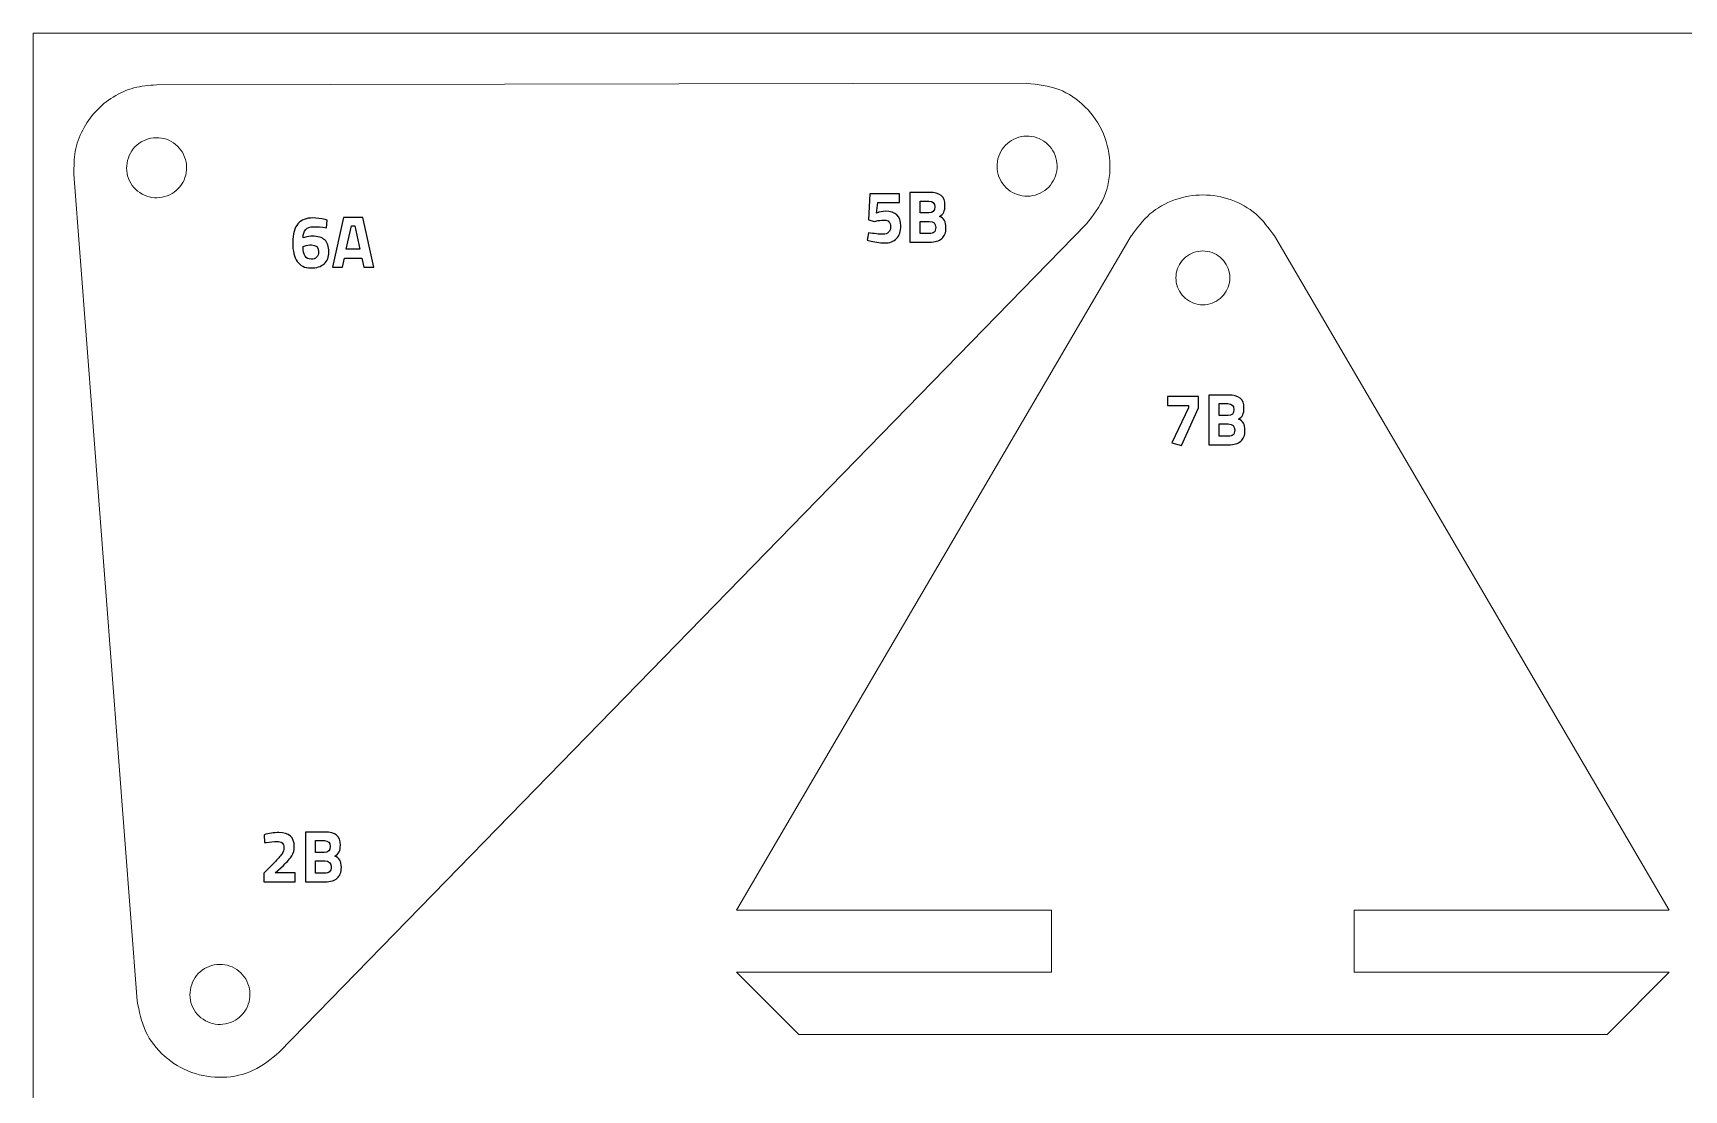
# Model space of a CAD drawing. Header units: millimetres. Extents: x -81 to 463, y -143 to -16.
# Drawn here: x -80.7 to -1, y -78 to -27 of the extents above; entities that cross this region are included whole.
import ezdxf

# ---------------------------------------------------------------- set-up
doc = ezdxf.new("R2010")
doc.units = ezdxf.units.MM
doc.header["$MEASUREMENT"] = 0
doc.layers.add('Layer 1', color=7, linetype='Continuous')

msp = doc.modelspace()

# ---------------------------------------------------------------- linework, layer by layer
at = {"layer": 'Layer 1', "lineweight": 20}
msp.add_open_spline([(-80.65, -129.04), (-80.65, -129.04), (66.881, -129.04), (66.881, -129.04), (66.881, -129.04), (66.881, -129.04), (66.881, -27.017), (66.881, -27.017), (66.881, -27.017), (66.881, -27.017), (-80.65, -27.017), (-80.65, -27.017), (-80.65, -27.017), (-80.65, -27.017), (-80.65, -129.04), (-80.65, -129.04), (-80.65, -129.04), (-80.65, -129.04), (-80.65, -129.04), (-80.65, -129.04)], degree=3, knots=[0, 0, 0, 0, 0.166667, 0.166667, 0.166667, 0.166667, 0.333333, 0.333333, 0.333333, 0.333333, 0.5, 0.5, 0.5, 0.5, 0.666667, 0.666667, 0.666667, 0.666667, 1, 1, 1, 1], dxfattribs=at)
at = {"layer": 'Layer 1', "lineweight": 9}
for points in [[(-32.697, -29.439), (-32.697, -29.439), (-74.696, -29.516), (-74.696, -29.516)], [(-78.677, -33.821), (-78.677, -33.821), (-75.622, -73.704), (-75.622, -73.704)], [(-68.769, -76.192), (-68.769, -76.192), (-29.824, -36.229), (-29.824, -36.229)], [(-27.659, -36.806), (-27.659, -36.806), (-46.707, -69.328), (-46.707, -69.328)], [(-1.707, -69.328), (-1.707, -69.328), (-20.756, -36.806), (-20.756, -36.806)], [(-46.707, -69.328), (-46.707, -69.328), (-31.507, -69.328), (-31.507, -69.328)], [(-31.507, -69.328), (-31.507, -69.328), (-31.507, -72.328), (-31.507, -72.328)], [(-16.907, -72.328), (-16.907, -72.328), (-16.907, -69.328), (-16.907, -69.328)], [(-16.907, -69.328), (-16.907, -69.328), (-1.707, -69.328), (-1.707, -69.328)], [(-31.507, -72.328), (-31.507, -72.328), (-46.707, -72.328), (-46.707, -72.328)], [(-46.707, -72.328), (-46.707, -72.328), (-43.707, -75.328), (-43.707, -75.328)], [(-1.707, -72.328), (-1.707, -72.328), (-16.907, -72.328), (-16.907, -72.328)], [(-4.707, -75.328), (-4.707, -75.328), (-1.707, -72.328), (-1.707, -72.328)], [(-43.707, -75.328), (-43.707, -75.328), (-4.707, -75.328), (-4.707, -75.328)]]:
    msp.add_open_spline(points, degree=3, dxfattribs=at)
for points, knots in [([(-32.697, -29.438), (-32.172, -29.497), (-31.648, -29.556), (-31.163, -29.74), (-31.163, -29.74), (-30.687, -29.92), (-30.25, -30.221), (-29.883, -30.587), (-29.883, -30.587), (-29.509, -30.959), (-29.208, -31.399), (-29.005, -31.88), (-29.005, -31.88), (-28.802, -32.361), (-28.696, -32.883), (-28.689, -33.41), (-28.689, -33.41), (-28.682, -33.928), (-28.771, -34.452), (-28.973, -34.919), (-28.973, -34.919), (-29.179, -35.394), (-29.502, -35.812), (-29.824, -36.229)], [0, 0, 0, 0, 0.142857, 0.142857, 0.142857, 0.142857, 0.285714, 0.285714, 0.285714, 0.285714, 0.428571, 0.428571, 0.428571, 0.428571, 0.571429, 0.571429, 0.571429, 0.571429, 0.714286, 0.714286, 0.714286, 0.714286, 1, 1, 1, 1]), ([(-78.677, -33.822), (-78.676, -33.454), (-78.675, -33.086), (-78.61, -32.727), (-78.61, -32.727), (-78.546, -32.372), (-78.42, -32.025), (-78.253, -31.701), (-78.253, -31.701), (-78.085, -31.374), (-77.874, -31.07), (-77.626, -30.801), (-77.626, -30.801), (-77.377, -30.532), (-77.091, -30.299), (-76.778, -30.105), (-76.778, -30.105), (-76.468, -29.913), (-76.132, -29.76), (-75.782, -29.669), (-75.782, -29.669), (-75.43, -29.576), (-75.063, -29.546), (-74.696, -29.516)], [0, 0, 0, 0, 0.142857, 0.142857, 0.142857, 0.142857, 0.285714, 0.285714, 0.285714, 0.285714, 0.428571, 0.428571, 0.428571, 0.428571, 0.571429, 0.571429, 0.571429, 0.571429, 0.714286, 0.714286, 0.714286, 0.714286, 1, 1, 1, 1]), ([(-76.096, -33.164), (-76.037, -33.004), (-75.98, -32.844), (-75.889, -32.702), (-75.889, -32.702), (-75.799, -32.563), (-75.678, -32.442), (-75.542, -32.344), (-75.542, -32.344), (-75.404, -32.245), (-75.25, -32.169), (-75.087, -32.122), (-75.087, -32.122), (-74.924, -32.076), (-74.753, -32.058), (-74.584, -32.07), (-74.584, -32.07), (-74.417, -32.082), (-74.253, -32.123), (-74.1, -32.191), (-74.1, -32.191), (-73.945, -32.26), (-73.802, -32.356), (-73.681, -32.474), (-73.681, -32.474), (-73.559, -32.592), (-73.458, -32.732), (-73.384, -32.884), (-73.384, -32.884), (-73.311, -33.035), (-73.264, -33.198), (-73.247, -33.364), (-73.247, -33.364), (-73.229, -33.532), (-73.241, -33.704), (-73.282, -33.869), (-73.282, -33.869), (-73.323, -34.033), (-73.394, -34.19), (-73.489, -34.331), (-73.489, -34.331), (-73.583, -34.469), (-73.701, -34.591), (-73.836, -34.689), (-73.836, -34.689), (-73.973, -34.789), (-74.128, -34.864), (-74.291, -34.911), (-74.291, -34.911), (-74.454, -34.957), (-74.625, -34.975), (-74.794, -34.963), (-74.794, -34.963), (-74.961, -34.951), (-75.125, -34.909), (-75.278, -34.842), (-75.278, -34.842), (-75.433, -34.773), (-75.576, -34.676), (-75.697, -34.559), (-75.697, -34.559), (-75.819, -34.441), (-75.919, -34.301), (-75.994, -34.149), (-75.994, -34.149), (-76.068, -33.998), (-76.118, -33.834), (-76.131, -33.669), (-76.131, -33.669), (-76.144, -33.502), (-76.12, -33.333), (-76.096, -33.164)], [0, 0, 0, 0, 0.052632, 0.052632, 0.052632, 0.052632, 0.105263, 0.105263, 0.105263, 0.105263, 0.157895, 0.157895, 0.157895, 0.157895, 0.210526, 0.210526, 0.210526, 0.210526, 0.263158, 0.263158, 0.263158, 0.263158, 0.315789, 0.315789, 0.315789, 0.315789, 0.368421, 0.368421, 0.368421, 0.368421, 0.421053, 0.421053, 0.421053, 0.421053, 0.473684, 0.473684, 0.473684, 0.473684, 0.526316, 0.526316, 0.526316, 0.526316, 0.578947, 0.578947, 0.578947, 0.578947, 0.631579, 0.631579, 0.631579, 0.631579, 0.684211, 0.684211, 0.684211, 0.684211, 0.736842, 0.736842, 0.736842, 0.736842, 0.789474, 0.789474, 0.789474, 0.789474, 0.842105, 0.842105, 0.842105, 0.842105, 0.894737, 0.894737, 0.894737, 0.894737, 1, 1, 1, 1]), ([(-34.096, -33.085), (-34.038, -32.925), (-33.98, -32.765), (-33.889, -32.623), (-33.889, -32.623), (-33.8, -32.484), (-33.678, -32.363), (-33.542, -32.265), (-33.542, -32.265), (-33.404, -32.166), (-33.25, -32.09), (-33.087, -32.043), (-33.087, -32.043), (-32.925, -31.997), (-32.753, -31.979), (-32.584, -31.991), (-32.584, -31.991), (-32.417, -32.004), (-32.253, -32.045), (-32.1, -32.112), (-32.1, -32.112), (-31.945, -32.181), (-31.802, -32.278), (-31.681, -32.395), (-31.681, -32.395), (-31.559, -32.513), (-31.458, -32.653), (-31.384, -32.805), (-31.384, -32.805), (-31.311, -32.956), (-31.265, -33.119), (-31.247, -33.285), (-31.247, -33.285), (-31.229, -33.454), (-31.241, -33.625), (-31.282, -33.79), (-31.282, -33.79), (-31.324, -33.954), (-31.394, -34.111), (-31.489, -34.252), (-31.489, -34.252), (-31.583, -34.39), (-31.701, -34.512), (-31.836, -34.61), (-31.836, -34.61), (-31.973, -34.71), (-32.128, -34.785), (-32.291, -34.832), (-32.291, -34.832), (-32.454, -34.878), (-32.625, -34.896), (-32.794, -34.884), (-32.794, -34.884), (-32.961, -34.872), (-33.125, -34.831), (-33.278, -34.763), (-33.278, -34.763), (-33.433, -34.694), (-33.576, -34.597), (-33.697, -34.48), (-33.697, -34.48), (-33.819, -34.362), (-33.919, -34.222), (-33.994, -34.07), (-33.994, -34.07), (-34.068, -33.919), (-34.118, -33.755), (-34.131, -33.59), (-34.131, -33.59), (-34.144, -33.423), (-34.12, -33.254), (-34.096, -33.085)], [0, 0, 0, 0, 0.052632, 0.052632, 0.052632, 0.052632, 0.105263, 0.105263, 0.105263, 0.105263, 0.157895, 0.157895, 0.157895, 0.157895, 0.210526, 0.210526, 0.210526, 0.210526, 0.263158, 0.263158, 0.263158, 0.263158, 0.315789, 0.315789, 0.315789, 0.315789, 0.368421, 0.368421, 0.368421, 0.368421, 0.421053, 0.421053, 0.421053, 0.421053, 0.473684, 0.473684, 0.473684, 0.473684, 0.526316, 0.526316, 0.526316, 0.526316, 0.578947, 0.578947, 0.578947, 0.578947, 0.631579, 0.631579, 0.631579, 0.631579, 0.684211, 0.684211, 0.684211, 0.684211, 0.736842, 0.736842, 0.736842, 0.736842, 0.789474, 0.789474, 0.789474, 0.789474, 0.842105, 0.842105, 0.842105, 0.842105, 0.894737, 0.894737, 0.894737, 0.894737, 1, 1, 1, 1]), ([(-27.658, -36.806), (-27.383, -36.429), (-27.107, -36.051), (-26.76, -35.748), (-26.76, -35.748), (-26.418, -35.45), (-26.007, -35.223), (-25.573, -35.068), (-25.573, -35.068), (-25.133, -34.911), (-24.67, -34.828), (-24.207, -34.828), (-24.207, -34.828), (-23.744, -34.828), (-23.28, -34.911), (-22.84, -35.068), (-22.84, -35.068), (-22.407, -35.223), (-21.995, -35.45), (-21.654, -35.748), (-21.654, -35.748), (-21.307, -36.051), (-21.031, -36.429), (-20.755, -36.806)], [0, 0, 0, 0, 0.142857, 0.142857, 0.142857, 0.142857, 0.285714, 0.285714, 0.285714, 0.285714, 0.428571, 0.428571, 0.428571, 0.428571, 0.571429, 0.571429, 0.571429, 0.571429, 0.714286, 0.714286, 0.714286, 0.714286, 1, 1, 1, 1]), ([(-24.207, -37.528), (-24.055, -37.543), (-23.903, -37.559), (-23.76, -37.607), (-23.76, -37.607), (-23.619, -37.654), (-23.488, -37.733), (-23.373, -37.83), (-23.373, -37.83), (-23.256, -37.929), (-23.157, -38.046), (-23.081, -38.178), (-23.081, -38.178), (-23.005, -38.309), (-22.952, -38.454), (-22.926, -38.604), (-22.926, -38.604), (-22.901, -38.752), (-22.901, -38.904), (-22.926, -39.051), (-22.926, -39.051), (-22.952, -39.201), (-23.005, -39.346), (-23.081, -39.478), (-23.081, -39.478), (-23.157, -39.609), (-23.256, -39.727), (-23.373, -39.825), (-23.373, -39.825), (-23.488, -39.921), (-23.619, -39.997), (-23.76, -40.048), (-23.76, -40.048), (-23.903, -40.101), (-24.055, -40.128), (-24.207, -40.128), (-24.207, -40.128), (-24.359, -40.128), (-24.511, -40.101), (-24.654, -40.048), (-24.654, -40.048), (-24.794, -39.997), (-24.926, -39.921), (-25.041, -39.825), (-25.041, -39.825), (-25.157, -39.727), (-25.257, -39.609), (-25.333, -39.478), (-25.333, -39.478), (-25.409, -39.346), (-25.461, -39.201), (-25.488, -39.051), (-25.488, -39.051), (-25.513, -38.904), (-25.513, -38.752), (-25.488, -38.604), (-25.488, -38.604), (-25.461, -38.454), (-25.409, -38.309), (-25.333, -38.178), (-25.333, -38.178), (-25.257, -38.046), (-25.157, -37.929), (-25.041, -37.83), (-25.041, -37.83), (-24.926, -37.733), (-24.794, -37.654), (-24.654, -37.607), (-24.654, -37.607), (-24.511, -37.559), (-24.359, -37.543), (-24.207, -37.528)], [0, 0, 0, 0, 0.052632, 0.052632, 0.052632, 0.052632, 0.105263, 0.105263, 0.105263, 0.105263, 0.157895, 0.157895, 0.157895, 0.157895, 0.210526, 0.210526, 0.210526, 0.210526, 0.263158, 0.263158, 0.263158, 0.263158, 0.315789, 0.315789, 0.315789, 0.315789, 0.368421, 0.368421, 0.368421, 0.368421, 0.421053, 0.421053, 0.421053, 0.421053, 0.473684, 0.473684, 0.473684, 0.473684, 0.526316, 0.526316, 0.526316, 0.526316, 0.578947, 0.578947, 0.578947, 0.578947, 0.631579, 0.631579, 0.631579, 0.631579, 0.684211, 0.684211, 0.684211, 0.684211, 0.736842, 0.736842, 0.736842, 0.736842, 0.789474, 0.789474, 0.789474, 0.789474, 0.842105, 0.842105, 0.842105, 0.842105, 0.894737, 0.894737, 0.894737, 0.894737, 1, 1, 1, 1]), ([(-73.04, -73.047), (-72.982, -72.887), (-72.924, -72.727), (-72.833, -72.585), (-72.833, -72.585), (-72.744, -72.446), (-72.623, -72.325), (-72.487, -72.227), (-72.487, -72.227), (-72.348, -72.128), (-72.194, -72.052), (-72.032, -72.005), (-72.032, -72.005), (-71.869, -71.959), (-71.698, -71.941), (-71.528, -71.953), (-71.528, -71.953), (-71.362, -71.966), (-71.197, -72.007), (-71.044, -72.075), (-71.044, -72.075), (-70.89, -72.143), (-70.747, -72.24), (-70.625, -72.358), (-70.625, -72.358), (-70.503, -72.475), (-70.402, -72.615), (-70.329, -72.767), (-70.329, -72.767), (-70.256, -72.918), (-70.209, -73.081), (-70.192, -73.247), (-70.192, -73.247), (-70.174, -73.416), (-70.186, -73.587), (-70.227, -73.752), (-70.227, -73.752), (-70.268, -73.916), (-70.338, -74.073), (-70.434, -74.214), (-70.434, -74.214), (-70.527, -74.352), (-70.645, -74.474), (-70.78, -74.572), (-70.78, -74.572), (-70.918, -74.672), (-71.072, -74.747), (-71.235, -74.794), (-71.235, -74.794), (-71.398, -74.84), (-71.569, -74.858), (-71.739, -74.846), (-71.739, -74.846), (-71.905, -74.834), (-72.07, -74.793), (-72.222, -74.725), (-72.222, -74.725), (-72.377, -74.656), (-72.52, -74.559), (-72.642, -74.442), (-72.642, -74.442), (-72.763, -74.324), (-72.863, -74.185), (-72.939, -74.032), (-72.939, -74.032), (-73.013, -73.881), (-73.062, -73.717), (-73.076, -73.552), (-73.076, -73.552), (-73.089, -73.385), (-73.064, -73.216), (-73.04, -73.047)], [0, 0, 0, 0, 0.052632, 0.052632, 0.052632, 0.052632, 0.105263, 0.105263, 0.105263, 0.105263, 0.157895, 0.157895, 0.157895, 0.157895, 0.210526, 0.210526, 0.210526, 0.210526, 0.263158, 0.263158, 0.263158, 0.263158, 0.315789, 0.315789, 0.315789, 0.315789, 0.368421, 0.368421, 0.368421, 0.368421, 0.421053, 0.421053, 0.421053, 0.421053, 0.473684, 0.473684, 0.473684, 0.473684, 0.526316, 0.526316, 0.526316, 0.526316, 0.578947, 0.578947, 0.578947, 0.578947, 0.631579, 0.631579, 0.631579, 0.631579, 0.684211, 0.684211, 0.684211, 0.684211, 0.736842, 0.736842, 0.736842, 0.736842, 0.789474, 0.789474, 0.789474, 0.789474, 0.842105, 0.842105, 0.842105, 0.842105, 0.894737, 0.894737, 0.894737, 0.894737, 1, 1, 1, 1]), ([(-68.769, -76.191), (-69.168, -76.518), (-69.567, -76.845), (-70.024, -77.062), (-70.024, -77.062), (-70.475, -77.275), (-70.982, -77.382), (-71.488, -77.397), (-71.488, -77.397), (-72.004, -77.413), (-72.518, -77.334), (-72.998, -77.16), (-72.998, -77.16), (-73.477, -76.986), (-73.923, -76.716), (-74.308, -76.374), (-74.308, -76.374), (-74.687, -76.038), (-75.008, -75.63), (-75.216, -75.178), (-75.216, -75.178), (-75.429, -74.718), (-75.525, -74.212), (-75.622, -73.705)], [0, 0, 0, 0, 0.142857, 0.142857, 0.142857, 0.142857, 0.285714, 0.285714, 0.285714, 0.285714, 0.428571, 0.428571, 0.428571, 0.428571, 0.571429, 0.571429, 0.571429, 0.571429, 0.714286, 0.714286, 0.714286, 0.714286, 1, 1, 1, 1])]:
    msp.add_open_spline(points, degree=3, knots=knots, dxfattribs=at)
at = {"layer": 'Layer 1'}
for points, knots in [([(-38.848, -34.776), (-38.848, -34.776), (-38.848, -35.199), (-38.848, -35.199), (-38.848, -35.199), (-38.848, -35.199), (-39.888, -35.199), (-39.888, -35.199), (-39.888, -35.199), (-39.888, -35.199), (-39.948, -35.704), (-39.948, -35.704), (-39.948, -35.704), (-39.802, -35.647), (-39.664, -35.619), (-39.532, -35.619), (-39.532, -35.619), (-39.029, -35.619), (-38.777, -35.853), (-38.777, -36.321), (-38.777, -36.321), (-38.777, -36.584), (-38.846, -36.788), (-38.985, -36.931), (-38.985, -36.931), (-39.124, -37.075), (-39.32, -37.146), (-39.574, -37.146), (-39.574, -37.146), (-39.682, -37.146), (-39.805, -37.136), (-39.943, -37.115), (-39.943, -37.115), (-40.08, -37.094), (-40.19, -37.071), (-40.273, -37.048), (-40.273, -37.048), (-40.273, -37.048), (-40.4, -37.016), (-40.4, -37.016), (-40.4, -37.016), (-40.4, -37.016), (-40.347, -36.656), (-40.347, -36.656), (-40.347, -36.656), (-40.062, -36.701), (-39.825, -36.723), (-39.634, -36.723), (-39.634, -36.723), (-39.519, -36.723), (-39.431, -36.693), (-39.37, -36.631), (-39.37, -36.631), (-39.308, -36.57), (-39.278, -36.483), (-39.278, -36.369), (-39.278, -36.369), (-39.278, -36.255), (-39.304, -36.172), (-39.356, -36.12), (-39.356, -36.12), (-39.407, -36.068), (-39.48, -36.042), (-39.574, -36.042), (-39.574, -36.042), (-39.732, -36.042), (-39.871, -36.058), (-39.991, -36.088), (-39.991, -36.088), (-39.991, -36.088), (-40.043, -36.102), (-40.043, -36.102), (-40.043, -36.102), (-40.043, -36.102), (-40.333, -36.035), (-40.333, -36.035), (-40.333, -36.035), (-40.333, -36.035), (-40.269, -34.776), (-40.269, -34.776), (-40.269, -34.776), (-40.269, -34.776), (-38.848, -34.776), (-38.848, -34.776)], [0, 0, 0, 0, 0.045455, 0.045455, 0.045455, 0.045455, 0.090909, 0.090909, 0.090909, 0.090909, 0.136364, 0.136364, 0.136364, 0.136364, 0.181818, 0.181818, 0.181818, 0.181818, 0.227273, 0.227273, 0.227273, 0.227273, 0.272727, 0.272727, 0.272727, 0.272727, 0.318182, 0.318182, 0.318182, 0.318182, 0.363636, 0.363636, 0.363636, 0.363636, 0.409091, 0.409091, 0.409091, 0.409091, 0.454545, 0.454545, 0.454545, 0.454545, 0.5, 0.5, 0.5, 0.5, 0.545455, 0.545455, 0.545455, 0.545455, 0.590909, 0.590909, 0.590909, 0.590909, 0.636364, 0.636364, 0.636364, 0.636364, 0.681818, 0.681818, 0.681818, 0.681818, 0.727273, 0.727273, 0.727273, 0.727273, 0.772727, 0.772727, 0.772727, 0.772727, 0.818182, 0.818182, 0.818182, 0.818182, 0.863636, 0.863636, 0.863636, 0.863636, 0.909091, 0.909091, 0.909091, 0.909091, 1, 1, 1, 1]), ([(-38.339, -34.705), (-38.339, -34.705), (-37.398, -34.705), (-37.398, -34.705), (-37.398, -34.705), (-37.148, -34.705), (-36.961, -34.755), (-36.837, -34.855), (-36.837, -34.855), (-36.712, -34.955), (-36.65, -35.117), (-36.65, -35.34), (-36.65, -35.34), (-36.65, -35.474), (-36.67, -35.581), (-36.71, -35.66), (-36.71, -35.66), (-36.75, -35.738), (-36.818, -35.808), (-36.914, -35.869), (-36.914, -35.869), (-36.808, -35.914), (-36.73, -35.979), (-36.68, -36.063), (-36.68, -36.063), (-36.629, -36.148), (-36.604, -36.266), (-36.604, -36.416), (-36.604, -36.416), (-36.604, -36.649), (-36.672, -36.822), (-36.808, -36.935), (-36.808, -36.935), (-36.945, -37.048), (-37.137, -37.104), (-37.383, -37.104), (-37.383, -37.104), (-37.383, -37.104), (-38.339, -37.104), (-38.339, -37.104), (-38.339, -37.104), (-38.339, -37.104), (-38.339, -34.705), (-38.339, -34.705)], [0, 0, 0, 0, 0.083333, 0.083333, 0.083333, 0.083333, 0.166667, 0.166667, 0.166667, 0.166667, 0.25, 0.25, 0.25, 0.25, 0.333333, 0.333333, 0.333333, 0.333333, 0.416667, 0.416667, 0.416667, 0.416667, 0.5, 0.5, 0.5, 0.5, 0.583333, 0.583333, 0.583333, 0.583333, 0.666667, 0.666667, 0.666667, 0.666667, 0.75, 0.75, 0.75, 0.75, 0.833333, 0.833333, 0.833333, 0.833333, 1, 1, 1, 1]), ([(-37.422, -35.122), (-37.422, -35.122), (-37.853, -35.122), (-37.853, -35.122), (-37.853, -35.122), (-37.853, -35.122), (-37.853, -35.693), (-37.853, -35.693), (-37.853, -35.693), (-37.853, -35.693), (-37.419, -35.693), (-37.419, -35.693), (-37.419, -35.693), (-37.235, -35.693), (-37.144, -35.598), (-37.144, -35.407), (-37.144, -35.407), (-37.144, -35.217), (-37.236, -35.122), (-37.422, -35.122)], [0, 0, 0, 0, 0.166667, 0.166667, 0.166667, 0.166667, 0.333333, 0.333333, 0.333333, 0.333333, 0.5, 0.5, 0.5, 0.5, 0.666667, 0.666667, 0.666667, 0.666667, 1, 1, 1, 1]), ([(-66.495, -36.414), (-66.735, -36.379), (-66.943, -36.361), (-67.12, -36.361), (-67.12, -36.361), (-67.454, -36.361), (-67.621, -36.542), (-67.621, -36.904), (-67.621, -36.904), (-67.621, -36.904), (-67.546, -36.883), (-67.546, -36.883), (-67.546, -36.883), (-67.391, -36.839), (-67.268, -36.816), (-67.176, -36.816), (-67.176, -36.816), (-66.91, -36.816), (-66.71, -36.877), (-66.576, -37), (-66.576, -37), (-66.442, -37.122), (-66.375, -37.312), (-66.375, -37.569), (-66.375, -37.569), (-66.375, -37.827), (-66.45, -38.022), (-66.601, -38.153), (-66.601, -38.153), (-66.751, -38.285), (-66.97, -38.351), (-67.255, -38.351), (-67.255, -38.351), (-67.541, -38.351), (-67.757, -38.247), (-67.903, -38.039), (-67.903, -38.039), (-68.049, -37.831), (-68.121, -37.524), (-68.121, -37.12), (-68.121, -37.12), (-68.121, -36.715), (-68.038, -36.417), (-67.871, -36.225), (-67.871, -36.225), (-67.704, -36.034), (-67.464, -35.938), (-67.151, -35.938), (-67.151, -35.938), (-66.968, -35.938), (-66.772, -35.964), (-66.562, -36.016), (-66.562, -36.016), (-66.562, -36.016), (-66.453, -36.04), (-66.453, -36.04), (-66.453, -36.04), (-66.453, -36.04), (-66.495, -36.414), (-66.495, -36.414)], [0, 0, 0, 0, 0.0625, 0.0625, 0.0625, 0.0625, 0.125, 0.125, 0.125, 0.125, 0.1875, 0.1875, 0.1875, 0.1875, 0.25, 0.25, 0.25, 0.25, 0.3125, 0.3125, 0.3125, 0.3125, 0.375, 0.375, 0.375, 0.375, 0.4375, 0.4375, 0.4375, 0.4375, 0.5, 0.5, 0.5, 0.5, 0.5625, 0.5625, 0.5625, 0.5625, 0.625, 0.625, 0.625, 0.625, 0.6875, 0.6875, 0.6875, 0.6875, 0.75, 0.75, 0.75, 0.75, 0.8125, 0.8125, 0.8125, 0.8125, 0.875, 0.875, 0.875, 0.875, 1, 1, 1, 1]), ([(-66.209, -38.309), (-66.209, -38.309), (-65.67, -35.91), (-65.67, -35.91), (-65.67, -35.91), (-65.67, -35.91), (-64.745, -35.91), (-64.745, -35.91), (-64.745, -35.91), (-64.745, -35.91), (-64.206, -38.309), (-64.206, -38.309), (-64.206, -38.309), (-64.206, -38.309), (-64.692, -38.309), (-64.692, -38.309), (-64.692, -38.309), (-64.692, -38.309), (-64.788, -37.875), (-64.788, -37.875), (-64.788, -37.875), (-64.788, -37.875), (-65.627, -37.875), (-65.627, -37.875), (-65.627, -37.875), (-65.627, -37.875), (-65.722, -38.309), (-65.722, -38.309), (-65.722, -38.309), (-65.722, -38.309), (-66.209, -38.309), (-66.209, -38.309)], [0, 0, 0, 0, 0.111111, 0.111111, 0.111111, 0.111111, 0.222222, 0.222222, 0.222222, 0.222222, 0.333333, 0.333333, 0.333333, 0.333333, 0.444444, 0.444444, 0.444444, 0.444444, 0.555556, 0.555556, 0.555556, 0.555556, 0.666667, 0.666667, 0.666667, 0.666667, 0.777778, 0.777778, 0.777778, 0.777778, 1, 1, 1, 1]), ([(-65.292, -36.312), (-65.292, -36.312), (-65.535, -37.451), (-65.535, -37.451), (-65.535, -37.451), (-65.535, -37.451), (-64.879, -37.451), (-64.879, -37.451), (-64.879, -37.451), (-64.879, -37.451), (-65.123, -36.312), (-65.123, -36.312), (-65.123, -36.312), (-65.123, -36.312), (-65.292, -36.312), (-65.292, -36.312)], [0, 0, 0, 0, 0.2, 0.2, 0.2, 0.2, 0.4, 0.4, 0.4, 0.4, 0.6, 0.6, 0.6, 0.6, 1, 1, 1, 1]), ([(-37.408, -36.102), (-37.408, -36.102), (-37.853, -36.102), (-37.853, -36.102), (-37.853, -36.102), (-37.853, -36.102), (-37.853, -36.688), (-37.853, -36.688), (-37.853, -36.688), (-37.853, -36.688), (-37.408, -36.688), (-37.408, -36.688), (-37.408, -36.688), (-37.302, -36.688), (-37.224, -36.667), (-37.174, -36.624), (-37.174, -36.624), (-37.123, -36.582), (-37.098, -36.504), (-37.098, -36.392), (-37.098, -36.392), (-37.098, -36.199), (-37.201, -36.102), (-37.408, -36.102)], [0, 0, 0, 0, 0.142857, 0.142857, 0.142857, 0.142857, 0.285714, 0.285714, 0.285714, 0.285714, 0.428571, 0.428571, 0.428571, 0.428571, 0.571429, 0.571429, 0.571429, 0.571429, 0.714286, 0.714286, 0.714286, 0.714286, 1, 1, 1, 1]), ([(-67.218, -37.24), (-67.329, -37.24), (-67.444, -37.26), (-67.564, -37.3), (-67.564, -37.3), (-67.564, -37.3), (-67.624, -37.317), (-67.624, -37.317), (-67.624, -37.317), (-67.624, -37.724), (-67.492, -37.928), (-67.229, -37.928), (-67.229, -37.928), (-67.116, -37.928), (-67.029, -37.896), (-66.968, -37.834), (-66.968, -37.834), (-66.907, -37.772), (-66.876, -37.684), (-66.876, -37.571), (-66.876, -37.571), (-66.876, -37.35), (-66.99, -37.24), (-67.218, -37.24)], [0, 0, 0, 0, 0.142857, 0.142857, 0.142857, 0.142857, 0.285714, 0.285714, 0.285714, 0.285714, 0.428571, 0.428571, 0.428571, 0.428571, 0.571429, 0.571429, 0.571429, 0.571429, 0.714286, 0.714286, 0.714286, 0.714286, 1, 1, 1, 1]), ([(-25.906, -44.987), (-25.906, -44.987), (-25.906, -44.553), (-25.906, -44.553), (-25.906, -44.553), (-25.906, -44.553), (-24.417, -44.553), (-24.417, -44.553), (-24.417, -44.553), (-24.417, -44.553), (-24.417, -45.103), (-24.417, -45.103), (-24.417, -45.103), (-24.417, -45.103), (-25.246, -46.923), (-25.246, -46.923), (-25.246, -46.923), (-25.246, -46.923), (-25.698, -46.796), (-25.698, -46.796), (-25.698, -46.796), (-25.698, -46.796), (-24.904, -45.1), (-24.904, -45.1), (-24.904, -45.1), (-24.904, -45.1), (-24.904, -44.987), (-24.904, -44.987), (-24.904, -44.987), (-24.904, -44.987), (-25.906, -44.987), (-25.906, -44.987)], [0, 0, 0, 0, 0.111111, 0.111111, 0.111111, 0.111111, 0.222222, 0.222222, 0.222222, 0.222222, 0.333333, 0.333333, 0.333333, 0.333333, 0.444444, 0.444444, 0.444444, 0.444444, 0.555556, 0.555556, 0.555556, 0.555556, 0.666667, 0.666667, 0.666667, 0.666667, 0.777778, 0.777778, 0.777778, 0.777778, 1, 1, 1, 1]), ([(-23.913, -44.482), (-23.913, -44.482), (-22.971, -44.482), (-22.971, -44.482), (-22.971, -44.482), (-22.722, -44.482), (-22.535, -44.532), (-22.41, -44.632), (-22.41, -44.632), (-22.285, -44.732), (-22.223, -44.894), (-22.223, -45.117), (-22.223, -45.117), (-22.223, -45.251), (-22.243, -45.358), (-22.283, -45.437), (-22.283, -45.437), (-22.323, -45.515), (-22.391, -45.585), (-22.488, -45.646), (-22.488, -45.646), (-22.382, -45.691), (-22.304, -45.756), (-22.253, -45.84), (-22.253, -45.84), (-22.202, -45.925), (-22.177, -46.043), (-22.177, -46.193), (-22.177, -46.193), (-22.177, -46.426), (-22.245, -46.599), (-22.382, -46.712), (-22.382, -46.712), (-22.518, -46.825), (-22.71, -46.881), (-22.957, -46.881), (-22.957, -46.881), (-22.957, -46.881), (-23.913, -46.881), (-23.913, -46.881), (-23.913, -46.881), (-23.913, -46.881), (-23.913, -44.482), (-23.913, -44.482)], [0, 0, 0, 0, 0.083333, 0.083333, 0.083333, 0.083333, 0.166667, 0.166667, 0.166667, 0.166667, 0.25, 0.25, 0.25, 0.25, 0.333333, 0.333333, 0.333333, 0.333333, 0.416667, 0.416667, 0.416667, 0.416667, 0.5, 0.5, 0.5, 0.5, 0.583333, 0.583333, 0.583333, 0.583333, 0.666667, 0.666667, 0.666667, 0.666667, 0.75, 0.75, 0.75, 0.75, 0.833333, 0.833333, 0.833333, 0.833333, 1, 1, 1, 1]), ([(-22.996, -44.898), (-22.996, -44.898), (-23.426, -44.898), (-23.426, -44.898), (-23.426, -44.898), (-23.426, -44.898), (-23.426, -45.47), (-23.426, -45.47), (-23.426, -45.47), (-23.426, -45.47), (-22.992, -45.47), (-22.992, -45.47), (-22.992, -45.47), (-22.809, -45.47), (-22.717, -45.375), (-22.717, -45.184), (-22.717, -45.184), (-22.717, -44.994), (-22.81, -44.898), (-22.996, -44.898)], [0, 0, 0, 0, 0.166667, 0.166667, 0.166667, 0.166667, 0.333333, 0.333333, 0.333333, 0.333333, 0.5, 0.5, 0.5, 0.5, 0.666667, 0.666667, 0.666667, 0.666667, 1, 1, 1, 1]), ([(-22.982, -45.879), (-22.982, -45.879), (-23.426, -45.879), (-23.426, -45.879), (-23.426, -45.879), (-23.426, -45.879), (-23.426, -46.465), (-23.426, -46.465), (-23.426, -46.465), (-23.426, -46.465), (-22.982, -46.465), (-22.982, -46.465), (-22.982, -46.465), (-22.876, -46.465), (-22.797, -46.444), (-22.747, -46.401), (-22.747, -46.401), (-22.696, -46.359), (-22.671, -46.281), (-22.671, -46.169), (-22.671, -46.169), (-22.671, -45.976), (-22.774, -45.879), (-22.982, -45.879)], [0, 0, 0, 0, 0.142857, 0.142857, 0.142857, 0.142857, 0.285714, 0.285714, 0.285714, 0.285714, 0.428571, 0.428571, 0.428571, 0.428571, 0.571429, 0.571429, 0.571429, 0.571429, 0.714286, 0.714286, 0.714286, 0.714286, 1, 1, 1, 1]), ([(-68.007, -67.963), (-68.007, -67.963), (-69.517, -67.963), (-69.517, -67.963), (-69.517, -67.963), (-69.517, -67.963), (-69.517, -67.55), (-69.517, -67.55), (-69.517, -67.55), (-69.517, -67.55), (-69.019, -67.046), (-69.019, -67.046), (-69.019, -67.046), (-68.843, -66.865), (-68.72, -66.726), (-68.651, -66.63), (-68.651, -66.63), (-68.581, -66.533), (-68.546, -66.43), (-68.546, -66.321), (-68.546, -66.321), (-68.546, -66.212), (-68.575, -66.135), (-68.633, -66.09), (-68.633, -66.09), (-68.691, -66.045), (-68.772, -66.023), (-68.878, -66.023), (-68.878, -66.023), (-69.036, -66.023), (-69.207, -66.037), (-69.393, -66.065), (-69.393, -66.065), (-69.393, -66.065), (-69.478, -66.076), (-69.478, -66.076), (-69.478, -66.076), (-69.478, -66.076), (-69.503, -65.698), (-69.503, -65.698), (-69.503, -65.698), (-69.272, -65.628), (-69.033, -65.592), (-68.786, -65.592), (-68.786, -65.592), (-68.293, -65.592), (-68.046, -65.815), (-68.046, -66.259), (-68.046, -66.259), (-68.046, -66.433), (-68.083, -66.584), (-68.159, -66.711), (-68.159, -66.711), (-68.234, -66.838), (-68.37, -66.992), (-68.568, -67.173), (-68.568, -67.173), (-68.568, -67.173), (-68.973, -67.54), (-68.973, -67.54), (-68.973, -67.54), (-68.973, -67.54), (-68.007, -67.54), (-68.007, -67.54), (-68.007, -67.54), (-68.007, -67.54), (-68.007, -67.963), (-68.007, -67.963)], [0, 0, 0, 0, 0.055556, 0.055556, 0.055556, 0.055556, 0.111111, 0.111111, 0.111111, 0.111111, 0.166667, 0.166667, 0.166667, 0.166667, 0.222222, 0.222222, 0.222222, 0.222222, 0.277778, 0.277778, 0.277778, 0.277778, 0.333333, 0.333333, 0.333333, 0.333333, 0.388889, 0.388889, 0.388889, 0.388889, 0.444444, 0.444444, 0.444444, 0.444444, 0.5, 0.5, 0.5, 0.5, 0.555556, 0.555556, 0.555556, 0.555556, 0.611111, 0.611111, 0.611111, 0.611111, 0.666667, 0.666667, 0.666667, 0.666667, 0.722222, 0.722222, 0.722222, 0.722222, 0.777778, 0.777778, 0.777778, 0.777778, 0.833333, 0.833333, 0.833333, 0.833333, 0.888889, 0.888889, 0.888889, 0.888889, 1, 1, 1, 1]), ([(-67.509, -65.564), (-67.509, -65.564), (-66.567, -65.564), (-66.567, -65.564), (-66.567, -65.564), (-66.318, -65.564), (-66.131, -65.614), (-66.007, -65.714), (-66.007, -65.714), (-65.882, -65.814), (-65.82, -65.976), (-65.82, -66.199), (-65.82, -66.199), (-65.82, -66.333), (-65.84, -66.44), (-65.879, -66.519), (-65.879, -66.519), (-65.919, -66.597), (-65.988, -66.667), (-66.084, -66.728), (-66.084, -66.728), (-65.978, -66.773), (-65.9, -66.838), (-65.85, -66.922), (-65.85, -66.922), (-65.799, -67.007), (-65.774, -67.125), (-65.774, -67.275), (-65.774, -67.275), (-65.774, -67.508), (-65.842, -67.681), (-65.978, -67.794), (-65.978, -67.794), (-66.115, -67.907), (-66.306, -67.963), (-66.553, -67.963), (-66.553, -67.963), (-66.553, -67.963), (-67.509, -67.963), (-67.509, -67.963), (-67.509, -67.963), (-67.509, -67.963), (-67.509, -65.564), (-67.509, -65.564)], [0, 0, 0, 0, 0.083333, 0.083333, 0.083333, 0.083333, 0.166667, 0.166667, 0.166667, 0.166667, 0.25, 0.25, 0.25, 0.25, 0.333333, 0.333333, 0.333333, 0.333333, 0.416667, 0.416667, 0.416667, 0.416667, 0.5, 0.5, 0.5, 0.5, 0.583333, 0.583333, 0.583333, 0.583333, 0.666667, 0.666667, 0.666667, 0.666667, 0.75, 0.75, 0.75, 0.75, 0.833333, 0.833333, 0.833333, 0.833333, 1, 1, 1, 1]), ([(-66.592, -65.981), (-66.592, -65.981), (-67.022, -65.981), (-67.022, -65.981), (-67.022, -65.981), (-67.022, -65.981), (-67.022, -66.552), (-67.022, -66.552), (-67.022, -66.552), (-67.022, -66.552), (-66.589, -66.552), (-66.589, -66.552), (-66.589, -66.552), (-66.405, -66.552), (-66.313, -66.457), (-66.313, -66.266), (-66.313, -66.266), (-66.313, -66.076), (-66.406, -65.981), (-66.592, -65.981)], [0, 0, 0, 0, 0.166667, 0.166667, 0.166667, 0.166667, 0.333333, 0.333333, 0.333333, 0.333333, 0.5, 0.5, 0.5, 0.5, 0.666667, 0.666667, 0.666667, 0.666667, 1, 1, 1, 1]), ([(-66.578, -66.961), (-66.578, -66.961), (-67.022, -66.961), (-67.022, -66.961), (-67.022, -66.961), (-67.022, -66.961), (-67.022, -67.547), (-67.022, -67.547), (-67.022, -67.547), (-67.022, -67.547), (-66.578, -67.547), (-66.578, -67.547), (-66.578, -67.547), (-66.472, -67.547), (-66.394, -67.526), (-66.343, -67.483), (-66.343, -67.483), (-66.293, -67.441), (-66.268, -67.363), (-66.268, -67.251), (-66.268, -67.251), (-66.268, -67.058), (-66.371, -66.961), (-66.578, -66.961)], [0, 0, 0, 0, 0.142857, 0.142857, 0.142857, 0.142857, 0.285714, 0.285714, 0.285714, 0.285714, 0.428571, 0.428571, 0.428571, 0.428571, 0.571429, 0.571429, 0.571429, 0.571429, 0.714286, 0.714286, 0.714286, 0.714286, 1, 1, 1, 1])]:
    msp.add_open_spline(points, degree=3, knots=knots, dxfattribs=at)

doc.saveas('drawing.dxf')
